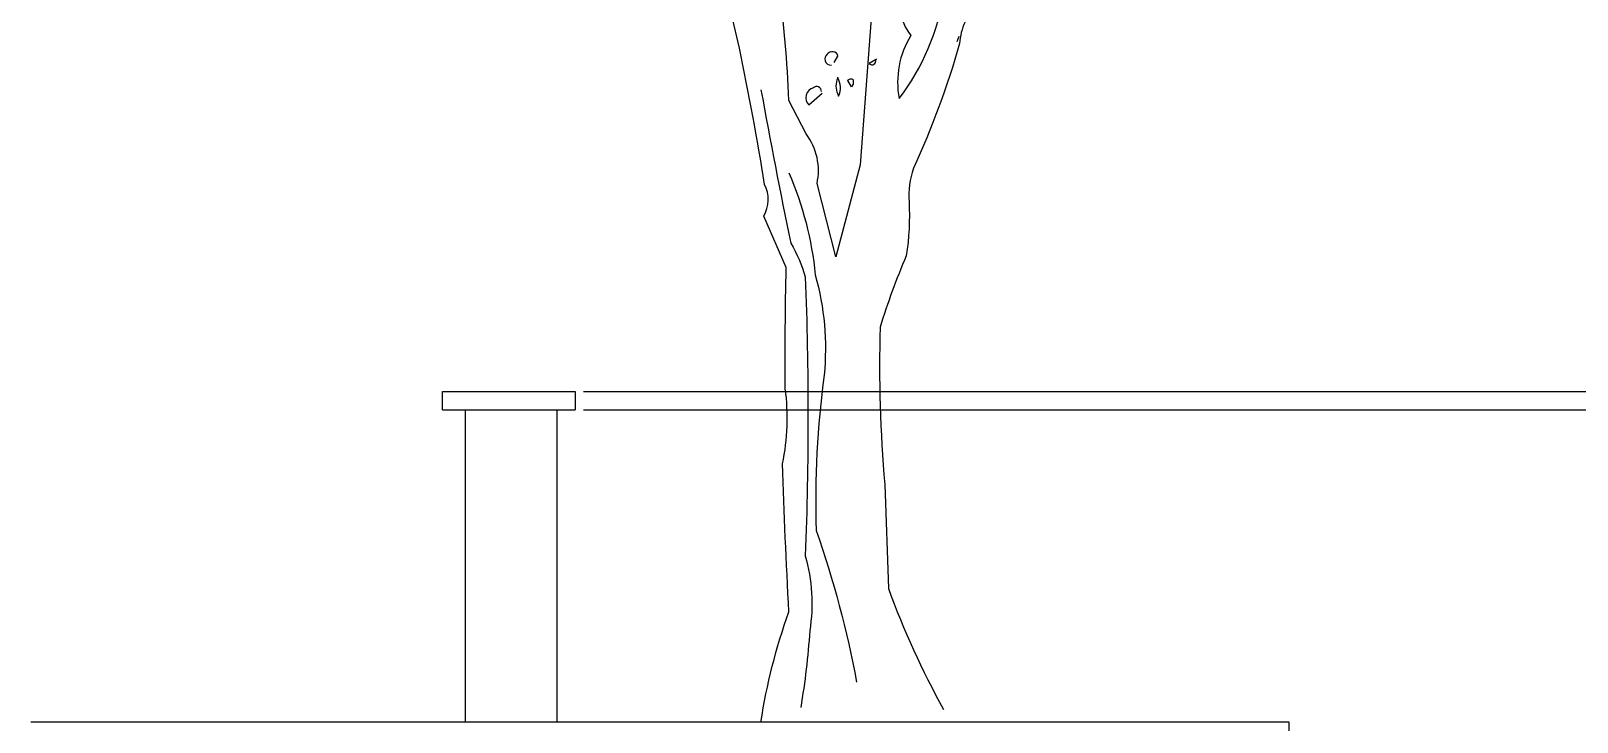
# Model space of a CAD drawing. Extents: x 41749 to 92598, y -24291 to 29432.
# Drawn here: x 80927.5 to 81348.8, y -23368.2 to -23180.1 of the extents above; entities that cross this region are included whole.
import ezdxf

# ---------------------------------------------------------------- set-up
doc = ezdxf.new("R2010")
doc.units = 0
doc.header["$MEASUREMENT"] = 0
doc.layers.get('0').update_dxf_attribs({"linetype": 'CONTINUOUS'})
for name, color, linetype in [('İÇ ÖLÇÜ', 95, 'CONTINUOUS'), ('KOLON', 5, 'CONTINUOUS'), ('SIVA', 7, 'CONTINUOUS')]:
    doc.layers.add(name, color=color, linetype=linetype)

# ---------------------------------------------------------------- blocks, each defined once
blk = doc.blocks.new('agç2')
at = {"color": 0}
for points in [[(7.29, 46.55), (6.57, 36.87), (4.96, 30.78), (3.71, 35.62, 0.219635), (2.99, 38.9), (1.85, 41.12, 0.021927), (1.2, 48.76, -0.158203)], [(23.07, 66.69), (21.04, 63.82, -0.103516), (19.42, 63.11, -0.263885), (20.98, 65.8, 0.184021), (21.75, 68.31, -0.641693), (21.57, 69.02, 0.359894), (20.62, 68.13, -0.041519), (15.54, 65.08, 0.142288), (12.01, 61.08, -0.330444), (11.65, 58.98, -0.018387), (9.68, 50.44, 0.308121), (9.14, 47.99, 0.186462), (9.92, 45.42, 0.184647), (9.14, 41.24, 0.124985), (12.13, 48.23, -0.090317), (13.03, 52.23, -0.081436), (16.49, 58.86, 0.012741), (19.96, 62.51), (20.02, 62.57)], [(31.14, 63.17, 0.087677), (24.98, 60.78, 0.246613), (23.61, 60.3, -0.059418), (20.5, 57.85, 0.132263), (17.03, 53.07, 0.073013), (13.51, 46.31, 0.098373), (13.15, 44.88, -0.036575), (10.1, 36.63, 0.099014), (9.8, 34.42, -0.049866), (9.62, 30.84, 0.029373), (7.89, 26.12, 0.029037), (8.19, 15.72), (8.43, 8.84, 0.03653), (12.07, 0.84)], [(0, 0, -0.050018), (1.85, 7.29, -0.006073), (1.43, 17.09, 0.083801), (1.61, 22.05, -0.007568), (1.67, 30.06), (0.18, 33.47, 0.257843), (0.24, 35.56, 0.011612), (-1.43, 44.58), (-2.51, 49.18)], [(4.84, 43.63), (5.08, 44.04, 0.4142), (4.78, 44.34, 0.475433), (4.24, 43.75, 0.355026), (4.66, 43.45)], [(7.59, 43.8), (7.17, 43.57, 0.831802), (7.59, 43.8), (7.65, 43.86), (7.59, 43.8)], [(4, 41.71, 0.680847), (3.47, 41.95, 0.580322), (3.17, 40.82), (4.06, 41.59)], [(5.08, 42.61, 0.222214), (5.08, 41.53), (5.14, 41.41, 0.249405), (5.08, 42.61), (5.08, 42.67)], [(5.98, 42.01), (5.74, 42.43, -0.489075), (6.1, 42.49), (6.1, 42.19), (5.98, 42.01)], [(0, 41.83, 0.005661), (1.97, 31.67, -0.062256), (2.93, 29.46, -0.019409), (2.93, 11, -0.107346), (3.23, 6.04, -0.024567), (2.63, 0.96)], [(1.85, 36.33, -0.076859), (3.59, 29.58, -0.093506), (4.18, 22.95, 0.040573), (3.65, 12.67, -0.038879), (6.33, 2.63)]]:
    blk.add_lwpolyline(points, format="xyb", dxfattribs=at)
blk.add_lwpolyline([(13.09, 45.36), (12.97, 45)], dxfattribs=at)

msp = doc.modelspace()

# ---------------------------------------------------------------- linework, layer by layer
at = {"layer": 'İÇ ÖLÇÜ'}
for p, q in [((81039.67607, -23278.22794), (81075.77254, -23278.22794)), ((81039.67607, -23283.22794), (81039.67607, -23278.22794)), ((81075.77254, -23278.22794), (81075.77254, -23283.22794)), ((81078.09594, -23278.22794), (81614.43381, -23278.22794)), ((81039.67607, -23283.22794), (81075.77254, -23283.22794)), ((81045.77254, -23283.22794), (81045.77257, -23368.22794)), ((81070.77254, -23283.22794), (81070.77252, -23368.22794)), ((81078.09594, -23283.22794), (81614.43381, -23283.22794))]:
    msp.add_line(p, q, dxfattribs=at)
at = {"layer": 'KOLON'}
msp.add_lwpolyline([(81619.47892, -23668.22794), (81270.30043, -23668.22794), (81270.30043, -23368.22794), (80927.50486, -23368.22794)], dxfattribs=at)

# ---------------------------------------------------------------- block references
at = {"layer": 'SIVA', "xscale": 4.11600000000908, "yscale": 4.11600000000908, "zscale": 4.11600000000908}
msp.add_blockref('agç2', (81126.41513, -23368.22794), dxfattribs=at)

doc.saveas('drawing.dxf')
